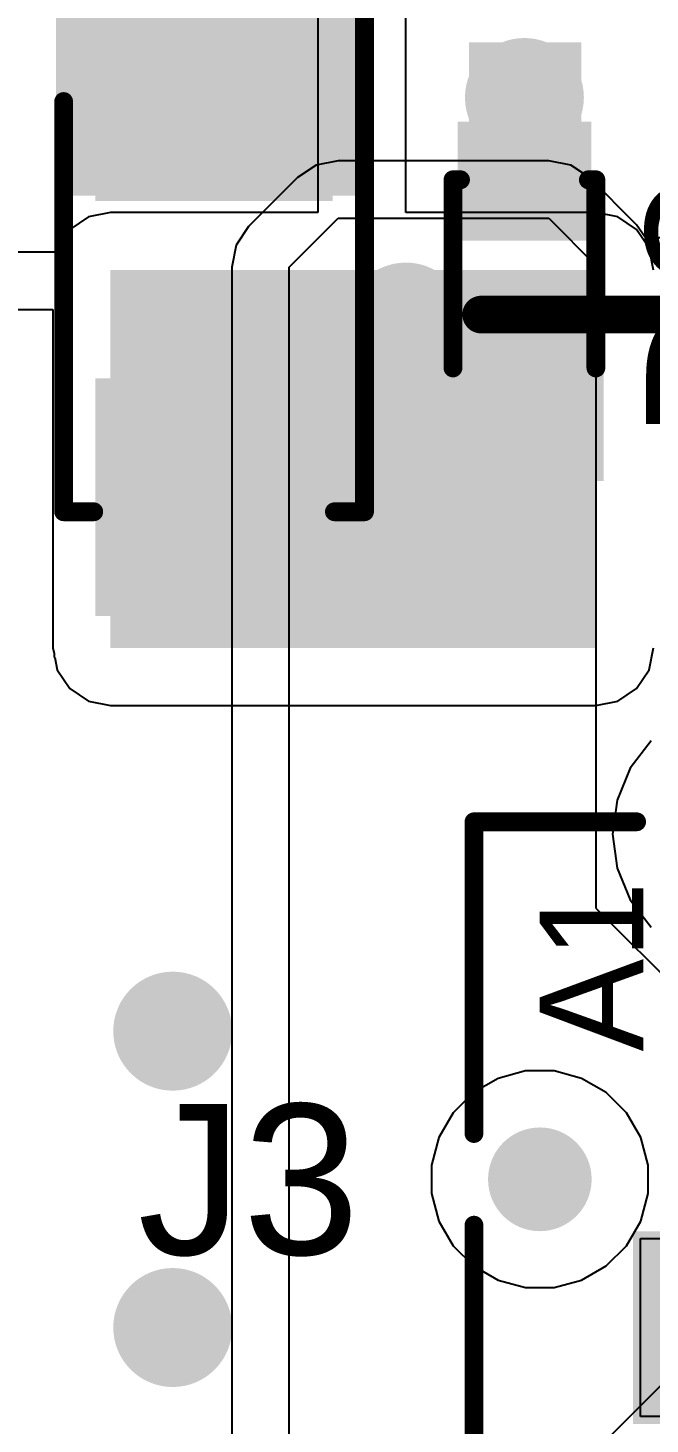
# Model space of a CAD drawing. Header units: millimetres. Extents: x -1.53 to 7.44, y -0.61 to 4.57.
# Drawn here: x 5.5555 to 5.7209, y 0.3046 to 0.6756 of the extents above; entities that cross this region are included whole.
import ezdxf

# ---------------------------------------------------------------- set-up
doc = ezdxf.new("R2010")
doc.units = ezdxf.units.MM
doc.header["$MEASUREMENT"] = 0
for name, color, linetype in [('BottomLayer', 5, 'Continuous'), ('BottomSolder', 6, 'Continuous'), ('PadHoleLayer', 156, 'Continuous'), ('TopLayer', 1, 'Continuous'), ('TopOverlay', 2, 'Continuous'), ('TopPaste', 8, 'Continuous'), ('TopSolder', 216, 'Continuous'), ('ViaHoleLayer', 16, 'Continuous')]:
    doc.layers.add(name, color=color, linetype=linetype)
doc.styles.add('Arial', font='', dxfattribs={"height": 0.2})
doc.styles.get('Arial').set_extended_font_data('Arial')

# ---------------------------------------------------------------- blocks, each defined once
blk = doc.blocks.new('TYPE_C_31_D_07_156')
at = {"layer": 'BottomSolder'}
h = blk.add_hatch(color=6, dxfattribs=at)
edge = h.paths.add_edge_path()
edge.add_arc((0.000005, 0.15748), 0.004, 0, 360)
at = {"layer": 'PadHoleLayer'}
h = blk.add_hatch(color=156, dxfattribs=at)
edge = h.paths.add_edge_path()
edge.add_arc((0.000005, 0.15748), 0.01378, 0, 360)
at = {"layer": 'TopLayer'}
blk.add_hatch(color=1, dxfattribs=at).paths.add_polyline_path([(-0.062992, 0.130707), (-0.015748, 0.130707), (-0.015748, 0.118109), (-0.062992, 0.118109)])
at = {"layer": 'TopSolder'}
h = blk.add_hatch(color=216, dxfattribs=at)
edge = h.paths.add_edge_path()
edge.add_arc((0.000005, 0.15748), 0.004, 0, 360)
blk.add_hatch(color=216, dxfattribs=at).paths.add_polyline_path([(-0.064961, 0.132676), (-0.013779, 0.132676), (-0.013779, 0.11614), (-0.064961, 0.11614)])
at = {"layer": 'TopOverlay', "const_width": 0.005}
for points in [[(-0.095, 0.174999), (-0.012178, 0.174999)], [(0.012178, 0.174999), (0.095, 0.174999)], [(0.095, 0.174999), (0.095, 0.131747)]]:
    blk.add_lwpolyline(points, dxfattribs=at)
at = {"layer": 'TopOverlay', "const_width": 0.0025}
for points in [[(-0.013428, 0.174999, 1), (-0.010928, 0.174999, 1)], [(0.010928, 0.174999, 1), (0.013428, 0.174999, 1)], [(0.09375, 0.174999, 1), (0.09625, 0.174999, 1)], [(0.09375, 0.174999, 1), (0.09625, 0.174999, 1)], [(0.09375, 0.131747, 1), (0.09625, 0.131747, 1)]]:
    blk.add_lwpolyline(points, format="xyb", close=True, dxfattribs=at)
at = {"layer": 'TopPaste'}
for p, q in [((-0.062992, 0.118109), (-0.062992, 0.130707)), ((-0.062992, 0.130707), (-0.015748, 0.130707)), ((-0.015748, 0.130707), (-0.015748, 0.118109))]:
    blk.add_line(p, q, dxfattribs=at)
at = {"layer": 'TopOverlay'}
blk.add_text('A1', height=0.0275591, dxfattribs=at).set_placement((0.034, 0.13))
blk = doc.blocks.new('SOD_523_170')
at = {"layer": 'TopLayer'}
for points in [[(-0.03543, 0.01378), (-0.01181, 0.01378), (-0.01181, -0.01378), (-0.03543, -0.01378)], [(0.01181, 0.01378), (0.03543, 0.01378), (0.03543, -0.01378), (0.01181, -0.01378)]]:
    blk.add_hatch(color=1, dxfattribs=at).paths.add_polyline_path(points)
at = {"layer": 'TopOverlay'}
for points in [[(0.026, 0.0141), (0.056, 0.0141), (0.056, 0.0211), (0.026, 0.0211)], [(0.037, -0.0149), (0.056, -0.0149), (0.056, 0.0151), (0.037, 0.0151)], [(0.026, -0.0209), (0.056, -0.0209), (0.056, -0.0139), (0.026, -0.0139)]]:
    blk.add_hatch(color=2, dxfattribs=at).paths.add_polyline_path(points)
at = {"layer": 'TopPaste'}
for points in [[(-0.03543, 0.01378), (-0.01181, 0.01378), (-0.01181, -0.01378), (-0.03543, -0.01378)], [(0.01181, 0.01378), (0.03543, 0.01378), (0.03543, -0.01378), (0.01181, -0.01378)]]:
    blk.add_hatch(color=8, dxfattribs=at).paths.add_polyline_path(points)
at = {"layer": 'TopSolder'}
for points in [[(-0.03943, 0.01778), (-0.00781, 0.01778), (-0.00781, -0.01778), (-0.03943, -0.01778)], [(0.00781, 0.01778), (0.03943, 0.01778), (0.03943, -0.01778), (0.00781, -0.01778)]]:
    blk.add_hatch(color=216, dxfattribs=at).paths.add_polyline_path(points)
at = {"layer": 'TopOverlay', "const_width": 0.005}
for points in [[(0.026, 0.019), (-0.024, 0.019)], [(-0.024, 0.017), (-0.024, 0.01897)], [(-0.024, -0.01897), (-0.024, -0.017)], [(0.026, -0.019), (-0.024, -0.019)]]:
    blk.add_lwpolyline(points, dxfattribs=at)
at = {"layer": 'TopOverlay', "const_width": 0.0025}
for points in [[(-0.02525, 0.019, 1), (-0.02275, 0.019, 1)], [(-0.02525, 0.01897, 1), (-0.02275, 0.01897, 1)], [(-0.02525, 0.017, 1), (-0.02275, 0.017, 1)], [(0.02475, 0.019, 1), (0.02725, 0.019, 1)], [(-0.02525, -0.017, 1), (-0.02275, -0.017, 1)], [(-0.02525, -0.01897, 1), (-0.02275, -0.01897, 1)], [(-0.02525, -0.019, 1), (-0.02275, -0.019, 1)], [(0.02475, -0.019, 1), (0.02725, -0.019, 1)]]:
    blk.add_lwpolyline(points, format="xyb", close=True, dxfattribs=at)
blk = doc.blocks.new('SOD_123W_171')
at = {"layer": 'TopLayer'}
for points in [[(-0.08268, 0.02756), (-0.02756, 0.02756), (-0.02756, -0.02756), (-0.08268, -0.02756)], [(0.02756, 0.02756), (0.08268, 0.02756), (0.08268, -0.02756), (0.02756, -0.02756)]]:
    blk.add_hatch(color=1, dxfattribs=at).paths.add_polyline_path(points)
at = {"layer": 'TopOverlay'}
for points in [[(0.09, 0.042), (0.025, 0.042), (0.025, 0.03), (0.09, 0.03)], [(0.13, 0.042), (0.085, 0.042), (0.085, -0.042), (0.13, -0.042)], [(0.09, -0.03), (0.025, -0.03), (0.025, -0.042), (0.09, -0.042)]]:
    blk.add_hatch(color=2, dxfattribs=at).paths.add_polyline_path(points)
at = {"layer": 'TopPaste'}
for points in [[(-0.08268, 0.02756), (-0.02756, 0.02756), (-0.02756, -0.02756), (-0.08268, -0.02756)], [(0.02756, 0.02756), (0.08268, 0.02756), (0.08268, -0.02756), (0.02756, -0.02756)]]:
    blk.add_hatch(color=8, dxfattribs=at).paths.add_polyline_path(points)
at = {"layer": 'TopSolder'}
for points in [[(-0.08668, 0.03156), (-0.02356, 0.03156), (-0.02356, -0.03156), (-0.08668, -0.03156)], [(0.02356, 0.03156), (0.08668, 0.03156), (0.08668, -0.03156), (0.02356, -0.03156)]]:
    blk.add_hatch(color=216, dxfattribs=at).paths.add_polyline_path(points)
at = {"layer": 'TopOverlay', "const_width": 0.005}
for points in [[(-0.059, 0.04), (-0.059, 0.032)], [(-0.059, 0.04), (-0.045, 0.04)], [(-0.045, 0.04), (0.05, 0.04)], [(-0.059, -0.032), (-0.059, -0.04)], [(-0.059, -0.04), (0.09, -0.04)]]:
    blk.add_lwpolyline(points, dxfattribs=at)
at = {"layer": 'TopOverlay', "const_width": 0.0025}
for points in [[(-0.06025, 0.04, 1), (-0.05775, 0.04, 1)], [(-0.06025, 0.04, 1), (-0.05775, 0.04, 1)], [(-0.04625, 0.04, 1), (-0.04375, 0.04, 1)], [(-0.04625, 0.04, 1), (-0.04375, 0.04, 1)], [(0.04875, 0.04, 1), (0.05125, 0.04, 1)], [(-0.06025, 0.032, 1), (-0.05775, 0.032, 1)], [(-0.06025, -0.032, 1), (-0.05775, -0.032, 1)], [(-0.06025, -0.04, 1), (-0.05775, -0.04, 1)], [(-0.06025, -0.04, 1), (-0.05775, -0.04, 1)], [(0.08875, -0.04, 1), (0.09125, -0.04, 1)]]:
    blk.add_lwpolyline(points, format="xyb", close=True, dxfattribs=at)

msp = doc.modelspace()

# ---------------------------------------------------------------- hatches: boundary and pattern name
at = {"layer": 'BottomLayer'}
h = msp.add_hatch(color=5, dxfattribs=at)
edge = h.paths.add_edge_path()
edge.add_arc((5.68753, 0.65707), 0.01181, 0, 360)
h = msp.add_hatch(color=5, dxfattribs=at)
edge = h.paths.add_edge_path()
edge.add_arc((5.656, 0.5974), 0.01181, 0, 360)
h = msp.add_hatch(color=5, dxfattribs=at)
edge = h.paths.add_edge_path()
edge.add_arc((5.656, 0.56261), 0.01181, 0, 360)
h = msp.add_hatch(color=5, dxfattribs=at)
edge = h.paths.add_edge_path()
edge.add_arc((5.656, 0.52782), 0.01181, 0, 360)
h = msp.add_hatch(color=5, dxfattribs=at)
edge = h.paths.add_edge_path()
edge.add_arc((5.6902, 0.52782), 0.01181, 0, 360)
h = msp.add_hatch(color=5, dxfattribs=at)
edge = h.paths.add_edge_path()
edge.add_arc((5.594, 0.409), 0.01181, 0, 360)
h = msp.add_hatch(color=5, dxfattribs=at)
edge = h.paths.add_edge_path()
edge.add_arc((5.594, 0.33026), 0.01181, 0, 360)
at = {"layer": 'BottomSolder'}
h = msp.add_hatch(color=6, dxfattribs=at)
edge = h.paths.add_edge_path()
edge.add_arc((5.68753, 0.65707), 0.01581, 0, 360)
h = msp.add_hatch(color=6, dxfattribs=at)
edge = h.paths.add_edge_path()
edge.add_arc((5.656, 0.5974), 0.01581, 0, 360)
h = msp.add_hatch(color=6, dxfattribs=at)
edge = h.paths.add_edge_path()
edge.add_arc((5.656, 0.56261), 0.01581, 0, 360)
h = msp.add_hatch(color=6, dxfattribs=at)
edge = h.paths.add_edge_path()
edge.add_arc((5.656, 0.52782), 0.01581, 0, 360)
h = msp.add_hatch(color=6, dxfattribs=at)
edge = h.paths.add_edge_path()
edge.add_arc((5.6902, 0.52782), 0.01581, 0, 360)
h = msp.add_hatch(color=6, dxfattribs=at)
edge = h.paths.add_edge_path()
edge.add_arc((5.594, 0.409), 0.01581, 0, 360)
h = msp.add_hatch(color=6, dxfattribs=at)
edge = h.paths.add_edge_path()
edge.add_arc((5.594, 0.33026), 0.01581, 0, 360)
at = {"layer": 'TopLayer'}
for points in [[(5.70267, 0.62302), (5.70267, 0.67172), (5.67276, 0.67172), (5.67276, 0.62302)], [(5.69942, 0.64664), (5.69942, 0.66888), (5.67568, 0.66888), (5.67568, 0.64664)], [(5.57744, 0.51082), (5.70654, 0.51082), (5.70654, 0.61121), (5.57744, 0.61121)]]:
    msp.add_hatch(color=1, dxfattribs=at).paths.add_polyline_path(points)
h = msp.add_hatch(color=1, dxfattribs=at)
edge = h.paths.add_edge_path()
edge.add_arc((5.68753, 0.65707), 0.01181, 0, 360)
h = msp.add_hatch(color=1, dxfattribs=at)
edge = h.paths.add_edge_path()
edge.add_arc((5.656, 0.5974), 0.01181, 0, 360)
h = msp.add_hatch(color=1, dxfattribs=at)
edge = h.paths.add_edge_path()
edge.add_arc((5.656, 0.56261), 0.01181, 0, 360)
h = msp.add_hatch(color=1, dxfattribs=at)
edge = h.paths.add_edge_path()
edge.add_arc((5.656, 0.52782), 0.01181, 0, 360)
h = msp.add_hatch(color=1, dxfattribs=at)
edge = h.paths.add_edge_path()
edge.add_arc((5.6902, 0.52782), 0.01181, 0, 360)
h = msp.add_hatch(color=1, dxfattribs=at)
edge = h.paths.add_edge_path()
edge.add_arc((5.594, 0.409), 0.01181, 0, 360)
h = msp.add_hatch(color=1, dxfattribs=at)
edge = h.paths.add_edge_path()
edge.add_arc((5.594, 0.33026), 0.01181, 0, 360)
at = {"layer": 'TopSolder'}
h = msp.add_hatch(color=216, dxfattribs=at)
edge = h.paths.add_edge_path()
edge.add_arc((5.68753, 0.65707), 0.01581, 0, 360)
h = msp.add_hatch(color=216, dxfattribs=at)
edge = h.paths.add_edge_path()
edge.add_arc((5.656, 0.5974), 0.01581, 0, 360)
h = msp.add_hatch(color=216, dxfattribs=at)
edge = h.paths.add_edge_path()
edge.add_arc((5.656, 0.56261), 0.01581, 0, 360)
h = msp.add_hatch(color=216, dxfattribs=at)
edge = h.paths.add_edge_path()
edge.add_arc((5.656, 0.52782), 0.01581, 0, 360)
h = msp.add_hatch(color=216, dxfattribs=at)
edge = h.paths.add_edge_path()
edge.add_arc((5.6902, 0.52782), 0.01581, 0, 360)
h = msp.add_hatch(color=216, dxfattribs=at)
edge = h.paths.add_edge_path()
edge.add_arc((5.594, 0.409), 0.01581, 0, 360)
h = msp.add_hatch(color=216, dxfattribs=at)
edge = h.paths.add_edge_path()
edge.add_arc((5.594, 0.33026), 0.01581, 0, 360)
at = {"layer": 'ViaHoleLayer'}
h = msp.add_hatch(color=16, dxfattribs=at)
edge = h.paths.add_edge_path()
edge.add_arc((5.68753, 0.65707), 0.00591, 0, 360)
h = msp.add_hatch(color=16, dxfattribs=at)
edge = h.paths.add_edge_path()
edge.add_arc((5.656, 0.5974), 0.00591, 0, 360)
h = msp.add_hatch(color=16, dxfattribs=at)
edge = h.paths.add_edge_path()
edge.add_arc((5.656, 0.56261), 0.00591, 0, 360)
h = msp.add_hatch(color=16, dxfattribs=at)
edge = h.paths.add_edge_path()
edge.add_arc((5.656, 0.52782), 0.00591, 0, 360)
h = msp.add_hatch(color=16, dxfattribs=at)
edge = h.paths.add_edge_path()
edge.add_arc((5.6902, 0.52782), 0.00591, 0, 360)
h = msp.add_hatch(color=16, dxfattribs=at)
edge = h.paths.add_edge_path()
edge.add_arc((5.594, 0.409), 0.00591, 0, 360)
h = msp.add_hatch(color=16, dxfattribs=at)
edge = h.paths.add_edge_path()
edge.add_arc((5.594, 0.33026), 0.00591, 0, 360)

# ---------------------------------------------------------------- linework, layer by layer
at = {"layer": 'BottomLayer'}
for p, q in [((5.63215, 0.63913), (5.62719, 0.63581)), ((5.638, 0.64029), (5.63215, 0.63913)), ((5.694, 0.64029), (5.638, 0.64029)), ((5.69985, 0.63913), (5.694, 0.64029)), ((5.70481, 0.63581), (5.69985, 0.63913)), ((5.62719, 0.63581), (5.61418, 0.62281)), ((5.71736, 0.62327), (5.70481, 0.63581)), ((5.625, 0.612), (5.638, 0.625)), ((5.638, 0.625), (5.694, 0.625)), ((5.694, 0.625), (5.70654, 0.61246)), ((5.71968, 0.61979), (5.71736, 0.62327)), ((5.61418, 0.62281), (5.61087, 0.61785)), ((6.04295, 0.61979), (5.71968, 0.61979)), ((5.61087, 0.61785), (5.6097, 0.612)), ((5.70654, 0.61246), (5.70654, 0.44168)), ((5.6097, 0.612), (5.6097, 0.17)), ((5.625, 0.17), (5.625, 0.612)), ((5.70654, 0.44168), (5.73022, 0.418)), ((5.68784, 0.39842), (5.68052, 0.39645)), ((5.69542, 0.39842), (5.68784, 0.39842)), ((5.70274, 0.39645), (5.69542, 0.39842)), ((5.68052, 0.39645), (5.67396, 0.39266)), ((5.7093, 0.39266), (5.70274, 0.39645)), ((5.67396, 0.39266), (5.6686, 0.38731)), ((5.71466, 0.38731), (5.7093, 0.39266)), ((5.6686, 0.38731), (5.66481, 0.38074)), ((5.71845, 0.38074), (5.71466, 0.38731)), ((5.66481, 0.38074), (5.66285, 0.37342)), ((5.72041, 0.37342), (5.71845, 0.38074)), ((5.66285, 0.37342), (5.66285, 0.36585)), ((5.72041, 0.36585), (5.72041, 0.37342)), ((5.66285, 0.36585), (5.66481, 0.35853)), ((5.71845, 0.35853), (5.72041, 0.36585)), ((5.66481, 0.35853), (5.6686, 0.35196)), ((5.71466, 0.35196), (5.71845, 0.35853)), ((5.6686, 0.35196), (5.67396, 0.34661)), ((5.7093, 0.34661), (5.71466, 0.35196)), ((5.67396, 0.34661), (5.68052, 0.34282)), ((5.70274, 0.34282), (5.7093, 0.34661)), ((5.68052, 0.34282), (5.68784, 0.34086)), ((5.69542, 0.34086), (5.70274, 0.34282)), ((5.68784, 0.34086), (5.69542, 0.34086)), ((5.72396, 0.315), (5.70654, 0.29758))]:
    msp.add_line(p, q, dxfattribs=at)
at = {"layer": 'BottomLayer', "const_width": 0.01}
msp.add_lwpolyline([(5.67601, 0.5994), (6.0514, 0.5994)], dxfattribs=at)
at = {"layer": 'BottomLayer', "const_width": 0.005}
msp.add_lwpolyline([(5.67351, 0.5994, 1), (5.67851, 0.5994, 1)], format="xyb", close=True, dxfattribs=at)
at = {"layer": 'TopLayer'}
for p, q in [((5.63256, 0.7208), (5.63256, 0.6265)), ((5.656, 0.6265), (5.656, 0.72)), ((5.57159, 0.62534), (5.56663, 0.62202)), ((5.57744, 0.6265), (5.57159, 0.62534)), ((5.63256, 0.6265), (5.57744, 0.6265)), ((5.70654, 0.6265), (5.656, 0.6265)), ((5.7124, 0.62534), (5.70654, 0.6265)), ((5.71736, 0.62202), (5.7124, 0.62534)), ((5.56663, 0.62202), (5.56331, 0.61706)), ((5.72067, 0.61706), (5.71736, 0.62202)), ((5.5631, 0.616), (5.14639, 0.616)), ((5.56331, 0.61706), (5.5631, 0.616)), ((5.72184, 0.61121), (5.72067, 0.61706)), ((5.14639, 0.60071), (5.56215, 0.60071)), ((5.56215, 0.60071), (5.56215, 0.51082)), ((5.56215, 0.51082), (5.56244, 0.50934)), ((5.56244, 0.50934), (5.56244, 0.50832)), ((5.56244, 0.50832), (5.56264, 0.50832)), ((5.56264, 0.50832), (5.56331, 0.50497)), ((5.72067, 0.50497), (5.72184, 0.51082)), ((5.56331, 0.50497), (5.56663, 0.50001)), ((5.71736, 0.50001), (5.72067, 0.50497)), ((5.56663, 0.50001), (5.57159, 0.49669)), ((5.7124, 0.49669), (5.71736, 0.50001)), ((5.57159, 0.49669), (5.57744, 0.49553)), ((5.57744, 0.49553), (5.70654, 0.49553)), ((5.70654, 0.49553), (5.7124, 0.49669)), ((5.72122, 0.4861), (5.71566, 0.47885)), ((5.71566, 0.47885), (5.71217, 0.47042)), ((5.71217, 0.47042), (5.71098, 0.46136)), ((5.71098, 0.46136), (5.71217, 0.45231)), ((5.71217, 0.45231), (5.71566, 0.44387)), ((5.71566, 0.44387), (5.72122, 0.43662)), ((5.68784, 0.39842), (5.68052, 0.39645)), ((5.69542, 0.39842), (5.68784, 0.39842)), ((5.70274, 0.39645), (5.69542, 0.39842)), ((5.68052, 0.39645), (5.67396, 0.39266)), ((5.7093, 0.39266), (5.70274, 0.39645)), ((5.67396, 0.39266), (5.6686, 0.38731)), ((5.71466, 0.38731), (5.7093, 0.39266)), ((5.6686, 0.38731), (5.66481, 0.38074)), ((5.71845, 0.38074), (5.71466, 0.38731)), ((5.66481, 0.38074), (5.66285, 0.37342)), ((5.72041, 0.37342), (5.71845, 0.38074)), ((5.66285, 0.37342), (5.66285, 0.36585)), ((5.72041, 0.36585), (5.72041, 0.37342)), ((5.66285, 0.36585), (5.66481, 0.35853)), ((5.71845, 0.35853), (5.72041, 0.36585)), ((5.66481, 0.35853), (5.6686, 0.35196)), ((5.71466, 0.35196), (5.71845, 0.35853)), ((5.6686, 0.35196), (5.67396, 0.34661)), ((5.7093, 0.34661), (5.71466, 0.35196)), ((5.67396, 0.34661), (5.68052, 0.34282)), ((5.70274, 0.34282), (5.7093, 0.34661)), ((5.68052, 0.34282), (5.68784, 0.34086)), ((5.69542, 0.34086), (5.70274, 0.34282)), ((5.68784, 0.34086), (5.69542, 0.34086))]:
    msp.add_line(p, q, dxfattribs=at)

# ---------------------------------------------------------------- block references
for name, p, rotation in [('SOD_123W_171', (5.605, 0.606), 90), ('SOD_523_170', (5.68753, 0.61121), 270), ('TYPE_C_31_D_07_156', (5.84911, 0.36963), 90)]:
    msp.add_blockref(name, p, dxfattribs=dict(rotation=rotation))

# ---------------------------------------------------------------- texts
at = {"layer": 'TopOverlay', "style": 'Arial'}
msp.add_text('D8', height=0.04, rotation=90, dxfattribs=at).set_placement((5.75989, 0.56574))
msp.add_text('J3', height=0.04, dxfattribs=at).set_placement((5.58468, 0.34964))

doc.saveas('drawing.dxf')
